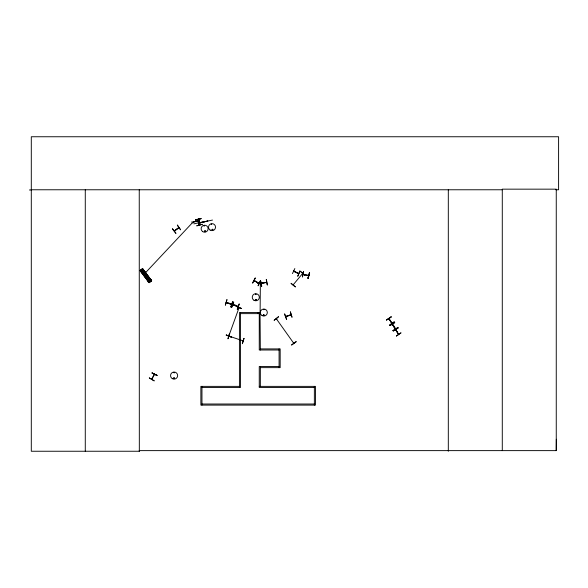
<?xml version="1.0" encoding="UTF-8"?>
<svg xmlns="http://www.w3.org/2000/svg" width="588" height="588" viewBox="0 0 588 588"><rect width="100%" height="100%" fill="white"/><g stroke="black" fill="none" stroke-linecap="round" stroke-linejoin="round"><path stroke-width="0.88" d="M555.851 189.77L558.6 189.77L558.6 136.754L31.296 136.754L31.296 451.246L139.327 451.246L139.253 450.629L556.255 450.629L556.336 439.258M178.745 227.468L178.436 227.968M174.496 230.974L178.899 227.666L174.416 231.033M242.903 340.79L228.886 336.079M228.798 335.88L229.217 335.403L229.077 335.954M229.21 335.52L228.835 335.844M238.882 308.208L239.059 307.627M260.109 282.975L260.109 283.6M260.3 282.975L260.308 283.6M260.043 312.559L260.344 350M173.548 378.209C174.959 376.563 174.386 379.826 173.607 378.334M173.769 378.121C174.607 379.561 174.217 376.776 173.798 378.371M255.412 299.865L256.125 299.674L255.559 300.101M263.512 309.619L264.115 309.538L263.549 309.692M263.292 315.021C264.468 316.851 264.188 313.808 263.461 314.808M263.453 315.065C264.056 316.55 264.402 313.896 263.483 315.161M285.739 316.469L291.119 314.808L285.834 316.675M290.435 314.764L291.023 314.551M198.619 222.029L199.2 222.301M204.308 225.858L203.735 225.748L204.264 225.998M204.778 231.253C205.859 230.04 205.263 232.65 204.844 231.165M211.702 224.388L211.18 224.131L211.621 224.506M212.055 229.555C212.885 231.554 213.356 228.276 212.15 229.445M212.209 229.607C212.9 231.135 213.003 228.364 212.246 229.79M260.08 312.515L260.109 313.007L260.359 283.093M260.109 283.034L260.337 283.482M260.322 312.985L260.33 312.456L239.426 312.537L239.426 387.463M303.143 274.265L308.59 275.404M307.987 278.249L309.597 272.854L307.95 278.242M308.024 278.256L309.369 272.803M308.23 278.308L309.567 272.854M293.552 342.62L293.691 343.201L276.294 318.718M276.331 318.769L276.772 318.997M293.853 343.054L293.552 342.672M261.16 283.394L266.577 282.38M154.585 374.365L151.748 379.098M302.68 273.42L293.089 284.93M388.815 318.623L391.931 323.165M392.674 324.833C391.704 322.298 397.128 330.449 394.879 328.516M229.011 335.388L228.85 335.873L239.051 307.708M238.853 307.62L238.949 308.127M226.814 302.761L226.468 302.328M231.047 304.239C233.745 304.136 218.42 300.225 231.518 304.386M230.702 306.973L232.613 301.688M230.937 307.054L232.811 301.762M231.569 307.281L233.715 302.078M231.768 307.348L233.679 302.063M238.03 306.752L232.833 304.613M233.362 305.106C231.172 303.32 240.117 306.62 237.427 306.546M237.214 309.281L239.088 303.981M237.434 309.354L239.287 304.047M285.797 316.447L291.089 314.734L290.538 314.698M255.324 299.593C255.721 301.725 256.86 298.608 255.435 299.505M256.228 300.115L256.155 299.505M292.442 273.604L294.845 268.525M298.616 273.574L293.757 271.009L294.221 271.23M298.079 273.361L298.777 273.413M276.816 319.115L276.544 318.681M204.705 230.974C204.896 233.267 206.484 229.79 204.683 231.113M266.68 282.314L261.226 283.614M252.546 282.953L255.163 277.977M252.752 283.056L255.346 278.073M259.036 283.342L254.126 280.719L258.926 283.284M258.485 282.982L259.146 283.115M259.007 283.254L254.295 280.52M260.44 280.726L258.081 285.834L260.403 280.704M151.961 372.976L157.062 375.364M151.748 379.157L154.357 374.247M156.945 375.578L151.998 372.91L157.069 375.342M391.946 323.29L391.461 322.996M392.314 324.26L395.224 329.067M398.73 334.241L398.172 333.822M173.872 372.447L174.173 372.961L174.019 372.395M302.835 273.545L302.489 273.663M295.338 286.856L291.001 283.291L295.316 286.885M143.531 274.831L192.195 222.97M260.308 283.541L260.3 283.034M255.949 294.588L255.714 294.022L255.868 294.588M172.38 228.894L175.797 233.355M174.952 230.672L174.283 230.79L178.818 227.659M139.988 270.502L142.583 268.554L151.682 280.755L149.087 282.703L139.988 270.502L149.139 282.666M141.083 271.612L143.34 269.929M141.701 272.435L143.957 270.759M142.627 273.677L144.876 271.994M143.443 274.78L145.699 273.097M144.369 276.015L146.618 274.339M148.33 281.329L150.579 279.645M148.22 281.961L151.226 279.726M148.286 282.056L151.292 279.822M149.697 281.189L150.359 281.417M308.553 275.64L303.188 274.331M296.087 341.547L291.567 344.891M291.692 345.06L296.249 341.775M254.163 280.52L254.626 280.726M391.138 316.844L386.514 320.048L391.123 316.822M386.492 320.019L391.248 317.02M388.866 318.696L391.667 323.326M389.124 319.225L389.094 318.586M389.969 325.62L394.783 322.724M389.859 325.443L394.636 322.481M392.358 324.333L395.276 329.037M393.012 330.529L397.767 327.538L398.076 328.031L393.298 330.993L392.968 330.463M397.892 327.744L393.137 330.728L397.922 327.788M393.254 330.926L398.032 327.964M395.9 330.162L395.842 329.486M398.51 334.285L395.856 329.545M396.408 336.013L401.038 332.808L396.422 336.035M238 306.723L232.848 304.885M284.519 314.029L286.466 319.299M290.391 311.897L292.016 317.285L290.362 311.905M266.313 279.396L267.312 284.937M267.297 284.937L266.291 279.403M195.503 219.736L200.993 218.538M195.547 219.941L201.037 218.743M195.554 219.978L200.993 218.516L195.569 220.015M193.254 221.955L197.833 220.956L193.32 222.264M197.847 221.037L199.207 220.743M197.877 221.191L199.236 220.89M198.538 221.926L199.148 221.794M198.59 222.154L199.2 222.021M198.619 222.308L199.229 222.176M198.671 222.536L199.281 222.404M193.9 223.866L204.653 221.522M198.906 222.962L207.909 221L198.95 223.153M212.503 220.059L203.419 221.955M260.609 313.095L257.397 313.367M257.397 313.161L259.8 313.139M29.4 189.99L31.296 189.983M31.296 189.77L502.284 189.77M240.521 313.632L259.257 313.632M260.344 348.912L280.175 348.912L280.175 367.64L260.344 367.64M279.079 350L259.257 350L259.257 312.537M279.079 366.544L259.257 366.544L259.257 387.463L314.359 387.463M239.426 386.375L200.876 386.375L200.876 405.103L315.447 405.103L315.447 386.375L259.257 386.375M201.963 387.463L240.521 387.463L240.521 312.537M201.963 404.015L314.359 404.015M389.013 318.564L391.924 323.216M226.24 335.109L231.547 336.953M226.329 302.548L231.569 304.408M398.451 334.271L395.636 329.618L398.517 334.374M172.563 228.754L175.966 233.23M142.531 268.591L151.623 280.799M142.384 268.701L151.506 280.888M142.825 269.495L151.381 280.976M142.774 269.524L151.329 281.02M142.627 269.635L151.234 281.086M142.34 269.855L150.41 280.586M150.719 281.468L150.036 281.983M149.719 282.233L140.598 270.046L149.675 282.262M140.436 270.171L149.58 282.336M140.334 270.245L149.44 282.446M140.164 270.37L149.242 282.593M284.739 313.948L286.657 319.233M260.499 280.77L261.792 286.238M198.898 219.287L200.118 224.778M198.693 219.331L199.891 224.822M198.626 219.346L199.854 224.836M199.2 224.976L197.994 219.486L199.126 224.991M197.7 219.552L198.92 225.035M193.136 221.426L193.437 222.793M191.916 221.691L192.217 223.065M556.255 450.629L556.255 189.16L502.284 189.16L502.284 450.629M448.306 189.77L448.306 451.246M314.359 386.375L314.359 405.103M279.079 348.912L279.079 367.64M260.344 366.544L260.344 386.375M201.963 386.375L201.963 405.103M139.246 189.77L139.327 451.246M85.275 189.77L85.275 451.246M144.413 274.471C145.449 276.75 146.059 272.582 144.413 274.471M303.533 271.369L302.497 276.897L303.533 271.369M229.614 333.462L227.953 338.835L229.599 333.462M244.027 338.372L242.344 343.73L243.991 338.357M226.27 335.035L231.474 337.174L226.27 335.035M236.413 306.377L241.617 308.516L236.405 306.407M226.946 299.682L225.366 305.084L226.946 299.682M293.706 271.2L298.667 273.648L293.713 271.237M299.946 270.965L297.8 276.169L299.946 270.965M149.323 377.937L154.152 380.833L149.323 377.937M300.689 271.575L304.929 275.265L300.689 271.575M177.356 225.116L180.531 229.761L177.356 225.116M278.484 316.785L274.096 320.306L278.469 316.77M394.247 321.864L389.638 325.091L394.247 321.864M260.543 280.755L261.528 286.297L260.543 280.755M202.25 224.307L196.826 225.814L202.25 224.307M263.012 282.644L257.397 282.99L263.012 282.644M151.087 281.196L141.965 269.01L151.042 281.233M149.345 281.395L141.318 270.634L149.286 281.439M172.313 378.657A3.557 3.557 0 0 0 177.649 375.578A3.557 3.557 0 0 0 172.313 372.498A3.557 3.557 0 0 0 172.313 378.657M202.706 231.628A3.499 3.499 0 0 0 208.115 228.894A3.499 3.499 0 0 0 203.044 225.579A3.499 3.499 0 0 0 202.706 231.628M210.114 230.084A3.506 3.506 0 0 0 215.531 227.35A3.506 3.506 0 0 0 210.453 224.021A3.506 3.506 0 0 0 210.114 230.084M254.016 300.314A3.557 3.557 0 0 0 259.345 297.234A3.557 3.557 0 0 0 254.016 294.162A3.557 3.557 0 0 0 254.016 300.314M262.064 315.58A3.513 3.513 0 0 0 267.334 312.537A3.513 3.513 0 0 0 262.064 309.494A3.513 3.513 0 0 0 262.064 315.58"/></g></svg>
